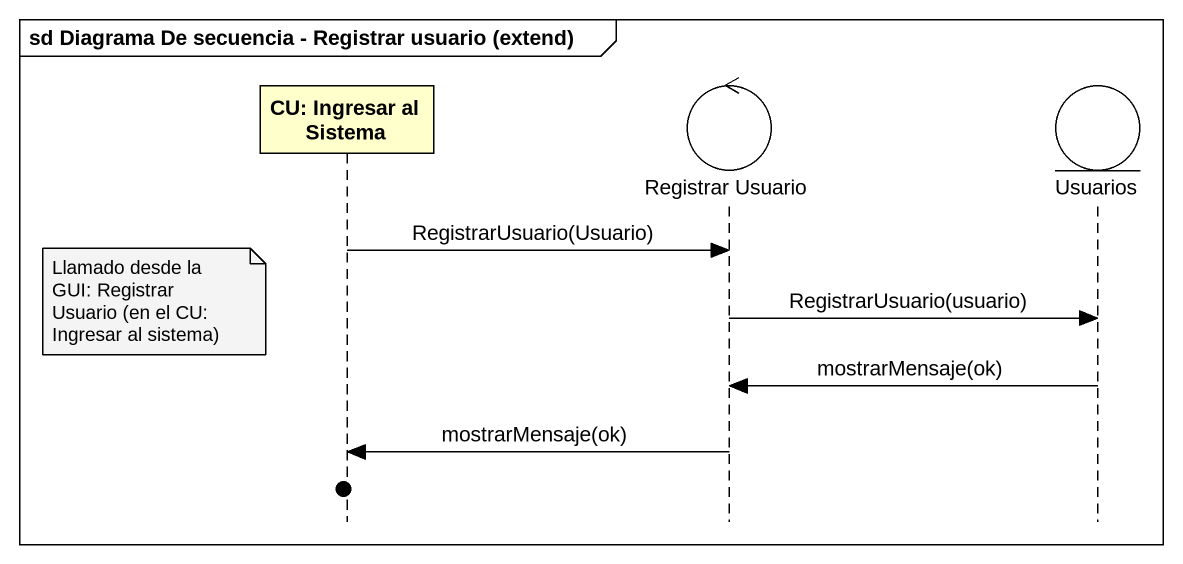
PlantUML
@startuml
mainframe sd Diagrama De secuencia - Registrar usuario (extend)
hide footbox
participant "CU: Ingresar al Sistema" as CU_Ingresar_al_Sistema
control "Registrar Usuario" as Registrar_Usuario
entity Usuarios

CU_Ingresar_al_Sistema -> Registrar_Usuario : RegistrarUsuario(Usuario)
note left of CU_Ingresar_al_Sistema : Llamado desde la GUI: Registrar Usuario (en el CU: Ingresar al sistema)
Registrar_Usuario -> Usuarios : RegistrarUsuario(usuario)
Usuarios -> Registrar_Usuario : mostrarMensaje(ok)
Registrar_Usuario -> CU_Ingresar_al_Sistema : mostrarMensaje(ok)
@enduml
